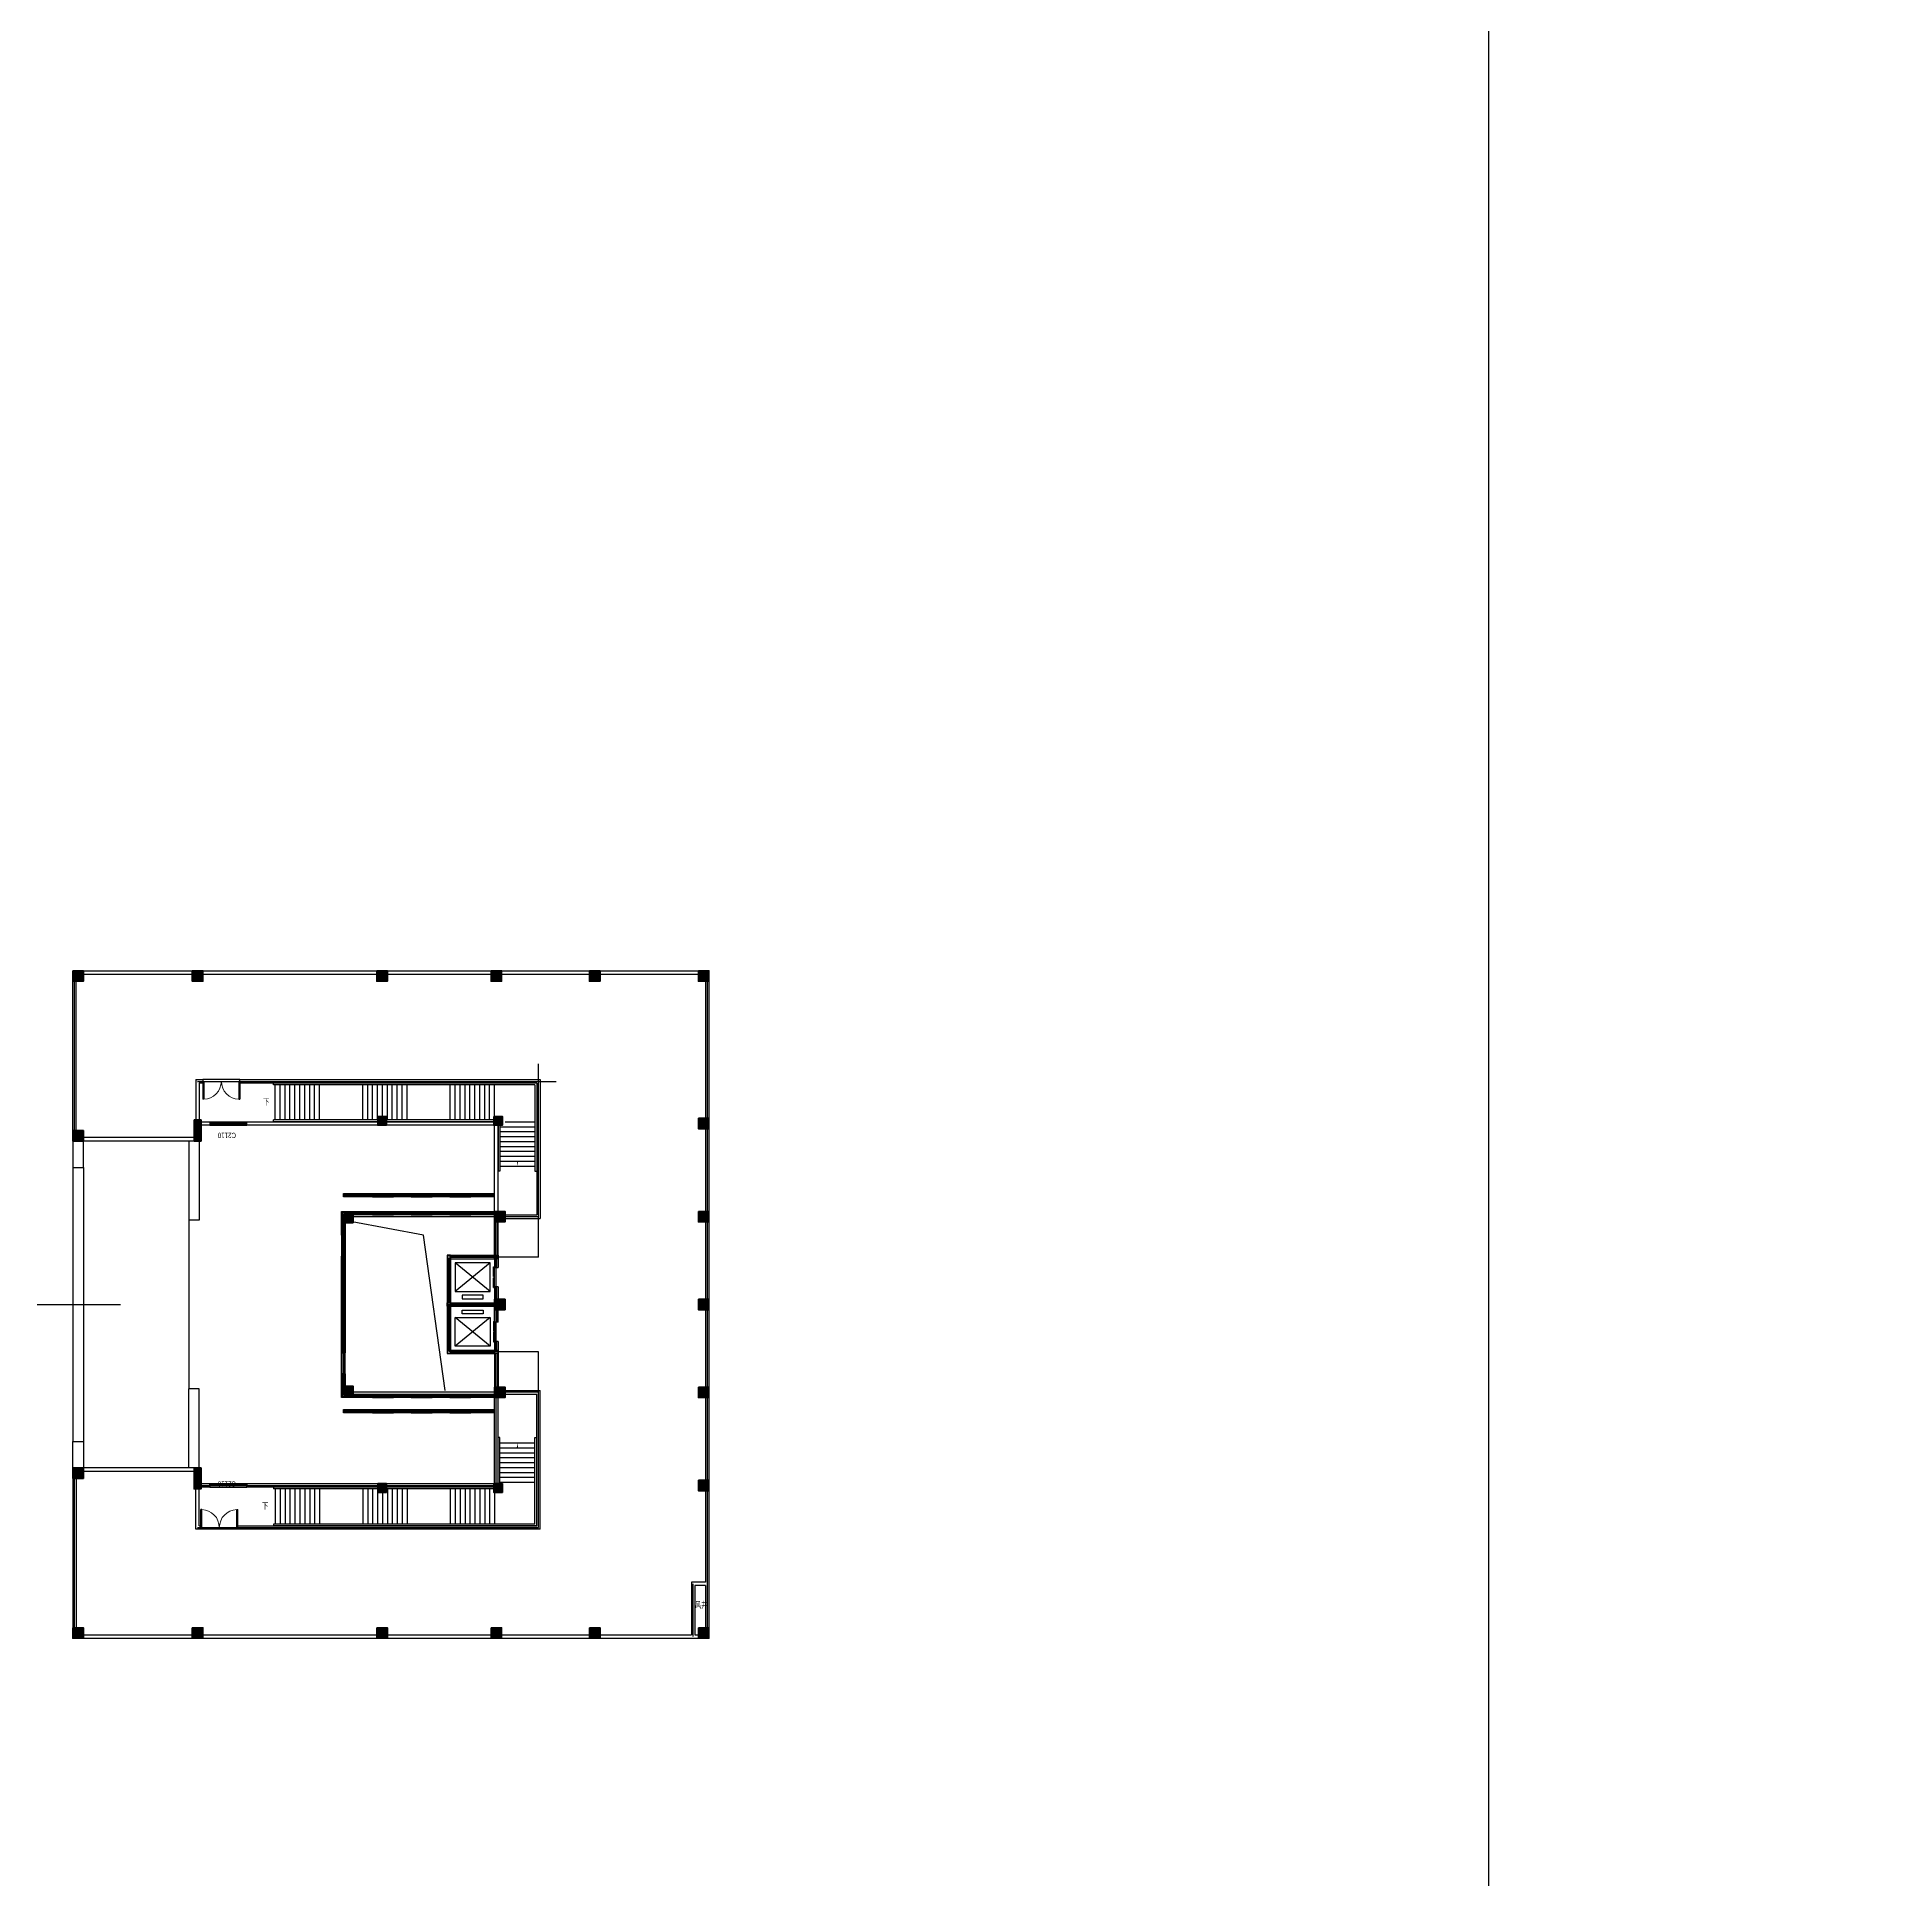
# Model space of a CAD drawing. Extents: x -24961 to 905641, y -154323 to 635957.
# Drawn here: x -24961 to 80749, y 298319 to 403211 of the extents above; entities that cross this region are included whole.
import ezdxf

# ---------------------------------------------------------------- set-up
doc = ezdxf.new("R2010")
doc.units = 0
doc.header["$LTSCALE"] = 1000
doc.header["$MEASUREMENT"] = 0
for name, color, linetype in [('07107ZH.0_A1L$0$03_PLAN_1F-SOUTH$0$$AUDIT_BAD_LAYER1', 8, 'Continuous'), ('AXIS', 3, 'Continuous'), ('DIM_LEAD', 3, 'Continuous'), ('DOOR_FIRE', 4, 'Continuous'), ('DOTE', 1, 'Continuous'), ('PUB_TEXT', 7, 'Continuous'), ('WALL', 9, 'Continuous'), ('WINDOW', 4, 'Continuous'), ('WINDOW_TEXT', 7, 'Continuous'), ('字', 31, 'Continuous'), ('建筑-图框', 3, 'Continuous')]:
    doc.layers.add(name, color=color, linetype=linetype)
doc.layers.add('柱填充', color=9, linetype='Continuous', lineweight=18)
doc.layers.add('砼柱', color=2, linetype='Continuous', lineweight=35)
doc.styles.add('_TCH_DIM', font='SIMPLEX', dxfattribs={"bigfont": 'GBCBIG'})
doc.styles.add('_TCH_WINDOW', font='JZFZ_ENA', dxfattribs={"width": 0.7, "height": 3.5, "bigfont": 'JZFZ_CNB'})
doc.styles.get("Standard").update_dxf_attribs({"font": 'gbenor.shx', "bigfont": 'gbcbig.shx'})

# ---------------------------------------------------------------- blocks, each defined once
blk = doc.blocks.new('TK')
at = {"layer": '建筑-图框'}
blk.add_lwpolyline([(829585, -1084872), (913685, -1084872), (913685, -1144272), (829585, -1144272)], close=True, dxfattribs=at)
blk = doc.blocks.new('A$C244A307B')
at = {"color": 5}
for points in [[(2700, 5600), (2900, 5600), (2900, 5400), (2700, 5400)], [(2716, 5584), (2884, 5584), (2884, 5416), (2716, 5416)], [(0, 2900), (200, 2900), (200, 2700), (0, 2700)], [(16, 2884), (184, 2884), (184, 2716), (16, 2716)], [(2700, 2900), (2900, 2900), (2900, 2700), (2700, 2700)], [(2716, 2884), (2884, 2884), (2884, 2716), (2716, 2716)], [(2700, 200), (2900, 200), (2900, 0), (2700, 0)], [(2716, 184), (2884, 184), (2884, 16), (2716, 16)]]:
    blk.add_lwpolyline(points, close=True, dxfattribs=at)
blk = doc.blocks.new('$WINLIB2D$00000001')
for p, q in [((-0.5, 0.5), (0.5, 0.5)), ((-0.5, 0.5), (-0.5, -0.5)), ((0.5, -0.5), (0.5, 0.5)), ((0.5, 0.167), (-0.5, 0.167)), ((0.5, -0.167), (-0.5, -0.167)), ((-0.5, -0.5), (0.5, -0.5))]:
    blk.add_line(p, q)
blk = doc.blocks.new('$DORLIB2D$00000127')
at = {"color": 0}
for points in [[(-0.533, 0.795), (-0.533, 0.69)], [(-0.033, 0.795), (-0.533, 0.795)], [(-0.033, 0.69), (-0.533, 0.69)], [(0.5, 0.5), (-0.5, 0.5)], [(-0.033, 0.795), (-0.033, 0.69)], [(0.533, 0.795), (0.033, 0.795)], [(0.033, 0.795), (0.033, 0.69)], [(0.533, 0.69), (0.033, 0.69)], [(0.533, 0.795), (0.533, 0.69)]]:
    blk.add_lwpolyline(points, dxfattribs=at)
blk = doc.blocks.new('A1-333')
at = {"layer": '柱填充'}
for points in [[(254151, -247459), (253551, -247459), (253551, -248059), (254151, -248059)], [(260351, -247459), (259751, -247459), (259751, -248059), (260351, -248059)], [(265951, -247459), (265351, -247459), (265351, -248059), (265951, -248059)], [(272451, -247459), (271851, -247459), (271851, -248059), (272451, -248059)], [(282951, -247459), (282351, -247459), (282351, -248059), (282951, -248059)], [(289751, -247459), (289151, -247459), (289151, -248059), (289751, -248059)], [(265801, -255759), (265301, -255759), (265301, -256259), (265801, -256259)], [(272401, -255759), (271901, -255759), (271901, -256259), (272401, -256259)], [(254151, -255859), (253551, -255859), (253551, -256459), (254151, -256459)], [(282851, -255959), (282451, -255959), (282451, -257159), (282851, -257159)], [(289751, -256559), (289151, -256559), (289151, -257159), (289751, -257159)], [(254151, -261159), (253551, -261159), (253551, -261759), (254151, -261759)], [(265751, -261159), (265151, -261159), (265151, -261759), (265751, -261759)], [(274301, -261309), (273801, -261309), (273801, -261809), (274301, -261809)], [(254151, -266159), (253551, -266159), (253551, -266759), (254151, -266759)], [(265751, -266159), (265151, -266159), (265151, -266759), (265751, -266759)], [(254151, -271159), (253551, -271159), (253551, -271759), (254151, -271759)], [(265751, -271159), (265151, -271159), (265151, -271759), (265751, -271759)], [(274301, -271109), (273801, -271109), (273801, -271609), (274301, -271609)], [(282851, -275759), (282451, -275759), (282451, -276959), (282851, -276959)], [(289751, -275759), (289151, -275759), (289151, -276359), (289751, -276359)], [(254151, -276459), (253551, -276459), (253551, -277059), (254151, -277059)], [(265801, -276659), (265301, -276659), (265301, -277159), (265801, -277159)], [(272401, -276659), (271901, -276659), (271901, -277159), (272401, -277159)], [(254151, -284859), (253551, -284859), (253551, -285459), (254151, -285459)], [(260351, -284859), (259751, -284859), (259751, -285459), (260351, -285459)], [(265951, -284859), (265351, -284859), (265351, -285459), (265951, -285459)], [(272451, -284859), (271851, -284859), (271851, -285459), (272451, -285459)], [(282951, -284859), (282351, -284859), (282351, -285459), (282951, -285459)], [(289751, -284859), (289151, -284859), (289151, -285459), (289751, -285459)]]:
    blk.add_hatch(color=256, dxfattribs=at).paths.add_polyline_path(points, flags=0)
at = {"layer": '砼柱', "lineweight": 35}
for points in [[(254151, -247459), (253551, -247459), (253551, -248059), (254151, -248059)], [(260351, -247459), (259751, -247459), (259751, -248059), (260351, -248059)], [(265951, -247459), (265351, -247459), (265351, -248059), (265951, -248059)], [(272451, -247459), (271851, -247459), (271851, -248059), (272451, -248059)], [(282951, -247459), (282351, -247459), (282351, -248059), (282951, -248059)], [(289751, -247459), (289151, -247459), (289151, -248059), (289751, -248059)], [(265801, -255759), (265301, -255759), (265301, -256259), (265801, -256259)], [(272401, -255759), (271901, -255759), (271901, -256259), (272401, -256259)], [(254151, -255859), (253551, -255859), (253551, -256459), (254151, -256459)], [(282851, -255959), (282451, -255959), (282451, -257159), (282851, -257159)], [(289751, -256559), (289151, -256559), (289151, -257159), (289751, -257159)], [(254151, -261159), (253551, -261159), (253551, -261759), (254151, -261759)], [(265751, -261159), (265151, -261159), (265151, -261759), (265751, -261759)], [(274301, -261309), (273801, -261309), (273801, -261809), (274301, -261809)], [(254151, -266159), (253551, -266159), (253551, -266759), (254151, -266759)], [(265751, -266159), (265151, -266159), (265151, -266759), (265751, -266759)], [(254151, -271159), (253551, -271159), (253551, -271759), (254151, -271759)], [(265751, -271159), (265151, -271159), (265151, -271759), (265751, -271759)], [(274301, -271109), (273801, -271109), (273801, -271609), (274301, -271609)], [(282851, -275759), (282451, -275759), (282451, -276959), (282851, -276959)], [(289751, -275759), (289151, -275759), (289151, -276359), (289751, -276359)], [(254151, -276459), (253551, -276459), (253551, -277059), (254151, -277059)], [(265801, -276659), (265301, -276659), (265301, -277159), (265801, -277159)], [(272401, -276659), (271901, -276659), (271901, -277159), (272401, -277159)], [(254151, -284859), (253551, -284859), (253551, -285459), (254151, -285459)], [(260351, -284859), (259751, -284859), (259751, -285459), (260351, -285459)], [(265951, -284859), (265351, -284859), (265351, -285459), (265951, -285459)], [(272451, -284859), (271851, -284859), (271851, -285459), (272451, -285459)], [(282951, -284859), (282351, -284859), (282351, -285459), (282951, -285459)], [(289751, -284859), (289151, -284859), (289151, -285459), (289751, -285459)]]:
    blk.add_lwpolyline(points, close=True, dxfattribs=at)
blk = doc.blocks.new('$DorLib2D$00000002')
for p, q in [((-0.5, 0), (-0.5, 0.4875)), ((-0.475, 0.4875), (-0.5, 0.4875)), ((-0.475, 0), (-0.475, 0.4875)), ((0.475, 0), (0.475, 0.4875)), ((0.475, 0.4875), (0.5, 0.4875)), ((0.5, 0), (0.5, 0.4875)), ((-0.5, 0), (-0.475, 0)), ((0.5, 0), (0.475, 0))]:
    blk.add_line(p, q)
at = {"lineweight": 13}
for centre, start, end in [((-0.4875, 0), 0, 88.53072), ((0.4875, 0), 91.46928, 180)]:
    blk.add_arc(centre, 0.4875, start, end, dxfattribs=at)
blk = doc.blocks.new('sdafdsdfdddd')
for p, q in [((198931, 339231), (198931, 339331)), ((213911, 339331), (198931, 339331)), ((213911, 339331), (213911, 334311)), ((213811, 339231), (198931, 339231)), ((213811, 339231), (213811, 334311)), ((198931, 337131), (198931, 337231)), ((211811, 337231), (198931, 337231)), ((211811, 337231), (211811, 334311)), ((194711, 336931), (194711, 331531)), ((211711, 337131), (198931, 337131)), ((211711, 337131), (211711, 334311)), ((194111, 336031), (194111, 331531)), ((211811, 334311), (211711, 334311)), ((213811, 334311), (213911, 334311)), ((211511, 329531), (211511, 331631)), ((211711, 329531), (211711, 331631)), ((211511, 323931), (211511, 321831)), ((211711, 323931), (211711, 321831)), ((194111, 317431), (194111, 321931)), ((194711, 316531), (194711, 321931)), ((211811, 319151), (211711, 319151)), ((211711, 316331), (211711, 319151)), ((211811, 316231), (211811, 319151)), ((213811, 314231), (213811, 319151)), ((213811, 319151), (213911, 319151)), ((213911, 314131), (213911, 319151)), ((198931, 316331), (198931, 316231)), ((211811, 316231), (198931, 316231)), ((198931, 314231), (198931, 314131)), ((213811, 314231), (198931, 314231)), ((213911, 314131), (198931, 314131))]:
    blk.add_line(p, q)
at = {"color": 5}
for p, q in [((199031, 337231), (199031, 339231)), ((199031, 337231), (199031, 339231)), ((199311, 337231), (199311, 339231)), ((199591, 337231), (199591, 339231)), ((199871, 337231), (199871, 339231)), ((200151, 337231), (200151, 339231)), ((200431, 337231), (200431, 339231)), ((200711, 337231), (200711, 339231)), ((200991, 337231), (200991, 339231)), ((201271, 337231), (201271, 339231)), ((201551, 337231), (201551, 339231)), ((204011, 337231), (204011, 339231)), ((204291, 337231), (204291, 339231)), ((204571, 337231), (204571, 339231)), ((204851, 337231), (204851, 339231)), ((205131, 337231), (205131, 339231)), ((205411, 337231), (205411, 339231)), ((205691, 337231), (205691, 339231)), ((205971, 337231), (205971, 339231)), ((206251, 337231), (206251, 339231)), ((206531, 337231), (206531, 339231)), ((208991, 337231), (208991, 339231)), ((209271, 337231), (209271, 339231)), ((209551, 337231), (209551, 339231)), ((209831, 337231), (209831, 339231)), ((210111, 337231), (210111, 339231)), ((210391, 337231), (210391, 339231)), ((210671, 337231), (210671, 339231)), ((210951, 337231), (210951, 339231)), ((211231, 337231), (211231, 339231)), ((211511, 337231), (211511, 339231)), ((211811, 336851), (213811, 336851)), ((211811, 336571), (213811, 336571)), ((211811, 336291), (213811, 336291)), ((212111, 337131), (213811, 337131)), ((211811, 336011), (213811, 336011)), ((211811, 335731), (213811, 335731)), ((211811, 335451), (213811, 335451)), ((211811, 335171), (213811, 335171)), ((211811, 334891), (213811, 334891)), ((211811, 334611), (213811, 334611)), ((211261, 329106), (209261, 329106)), ((209261, 329106), (209261, 327466)), ((211261, 327466), (209261, 329106)), ((211261, 329106), (209261, 327466)), ((211261, 327466), (211261, 329106)), ((209261, 327466), (211261, 327466)), ((210861, 327261), (209661, 327261)), ((209661, 327261), (209661, 327056)), ((209661, 327056), (210861, 327056)), ((210861, 327056), (210861, 327261)), ((209261, 324356), (209261, 325996)), ((209261, 325996), (211261, 325996)), ((211261, 325996), (209261, 324356)), ((211261, 324356), (209261, 325996)), ((209661, 326201), (209661, 326406)), ((209661, 326406), (210861, 326406)), ((210861, 326201), (209661, 326201)), ((210861, 326406), (210861, 326201)), ((211261, 325996), (211261, 324356)), ((211261, 324356), (209261, 324356)), ((211811, 318851), (213811, 318851)), ((211811, 318571), (213811, 318571)), ((211811, 318291), (213811, 318291)), ((211811, 318011), (213811, 318011)), ((211811, 317731), (213811, 317731)), ((211811, 317451), (213811, 317451)), ((211811, 317171), (213811, 317171)), ((199031, 316231), (199031, 314231)), ((199031, 316231), (199031, 314231)), ((199311, 316231), (199311, 314231)), ((199591, 316231), (199591, 314231)), ((199871, 316231), (199871, 314231)), ((200151, 316231), (200151, 314231)), ((200431, 316231), (200431, 314231)), ((200711, 316231), (200711, 314231)), ((200991, 316231), (200991, 314231)), ((201271, 316231), (201271, 314231)), ((201551, 316231), (201551, 314231)), ((204011, 316231), (204011, 314231)), ((204291, 316231), (204291, 314231)), ((204571, 316231), (204571, 314231)), ((204851, 316231), (204851, 314231)), ((205131, 316231), (205131, 314231)), ((205411, 316231), (205411, 314231)), ((205691, 316231), (205691, 314231)), ((205971, 316231), (205971, 314231)), ((206251, 316231), (206251, 314231)), ((206531, 316231), (206531, 314231)), ((208991, 316231), (208991, 314231)), ((209271, 316231), (209271, 314231)), ((209551, 316231), (209551, 314231)), ((209831, 316231), (209831, 314231)), ((210111, 316231), (210111, 314231)), ((210391, 316231), (210391, 314231)), ((210671, 316231), (210671, 314231)), ((210951, 316231), (210951, 314231)), ((211231, 316231), (211231, 314231)), ((211511, 316231), (211511, 314231)), ((211811, 316891), (213811, 316891)), ((211811, 316611), (213811, 316611))]:
    blk.add_line(p, q, dxfattribs=at)
at = {"color": 6}
for p, q in [((211561, 329531), (211561, 331631)), ((211661, 329531), (211661, 331631)), ((211561, 323931), (211561, 321831)), ((211661, 323931), (211661, 321831))]:
    blk.add_line(p, q, dxfattribs=at)
for points in [[(187511, 334531), (187511, 318931)], [(188111, 334531), (188111, 318931)], [(194711, 331531), (194111, 331531)], [(194111, 331531), (194111, 321931)], [(185483, 326731), (190234, 326731)], [(194711, 321931), (194111, 321931)]]:
    blk.add_lwpolyline(points)
blk.add_lwpolyline([(208700, 321831), (207474, 330666), (203411, 331431)], dxfattribs=at)
at = {"layer": '07107ZH.0_A1L$0$03_PLAN_1F-SOUTH$0$$AUDIT_BAD_LAYER1', "color": 7}
for p, q in [((187511, 336031), (187511, 334531)), ((188111, 334531), (188111, 336031)), ((187511, 334531), (188111, 334531)), ((187511, 317431), (187511, 318931)), ((187511, 318931), (188111, 318931)), ((188111, 318931), (188111, 317431))]:
    blk.add_line(p, q, dxfattribs=at)
at = {"layer": 'AXIS'}
for points in [[(198697, 338231, 0, 0, 0), (212811, 338231, 0, 0, 0), (212811, 334611, 0, 80, 0), (212811, 334911, 0, 0, 0)], [(198628, 315231, 0, 0, 0), (212811, 315231, 0, 0, 0), (212811, 318851, 0, 80, 0), (212811, 318551, 0, 0, 0)]]:
    blk.add_lwpolyline(points, format="xyseb", dxfattribs=at)
at = {"layer": 'DIM_LEAD', "const_width": 40}
for points in [[(211692, 330576, -1), (211731, 330586, -1)], [(211692, 322998, -1), (211731, 323007, -1)]]:
    blk.add_lwpolyline(points, format="xyb", close=True, dxfattribs=at)
at = {"layer": 'DOOR_FIRE'}
for p, q in [((197014, 339531), (194914, 339531)), ((196899, 313931), (194799, 313931))]:
    blk.add_line(p, q, dxfattribs=at)
at = {"layer": 'DOTE'}
for p, q in [((187611, 336131), (187611, 345631)), ((223611, 345631), (223611, 307831)), ((214011, 329431), (214011, 340431)), ((194611, 339431), (215011, 339431)), ((194611, 337031), (194611, 336131)), ((202911, 321731), (202911, 331731)), ((202911, 331731), (214011, 331731)), ((214011, 329431), (208911, 329431)), ((211611, 324031), (211611, 329431)), ((208811, 326731), (211711, 326731)), ((214011, 324031), (208911, 324031)), ((214011, 314031), (214011, 324031)), ((214011, 321731), (202911, 321731)), ((211611, 316431), (211611, 321731)), ((187611, 307831), (187611, 317331)), ((194611, 317331), (194611, 316431)), ((194611, 316431), (211611, 316431)), ((194611, 314031), (214011, 314031)), ((222811, 307831), (222811, 310831)), ((222811, 307831), (222811, 310831))]:
    blk.add_line(p, q, dxfattribs=at)
at = {"layer": 'WALL'}
for p, q in [((187511, 336031), (187511, 345731)), ((187511, 345731), (223711, 345731)), ((223711, 345731), (223711, 310831)), ((187711, 336231), (187711, 345531)), ((187711, 345531), (223511, 345531)), ((223511, 345531), (223511, 310931)), ((194511, 339531), (194511, 337031)), ((194511, 339531), (194914, 339531)), ((194711, 339331), (194711, 337131)), ((194914, 339331), (194711, 339331)), ((194914, 339531), (194914, 339331)), ((197014, 339331), (197014, 339531)), ((197014, 339531), (214111, 339531)), ((213911, 339331), (197014, 339331)), ((213911, 339331), (213911, 331831)), ((214111, 339531), (214111, 331631)), ((194511, 336231), (187711, 336231)), ((194511, 337031), (194511, 336231)), ((194711, 337131), (195311, 337131)), ((194711, 336931), (194711, 336031)), ((195311, 336931), (194711, 336931)), ((195311, 337131), (195311, 336931)), ((197411, 336931), (197411, 337131)), ((197411, 337131), (211711, 337131)), ((211511, 336931), (197411, 336931)), ((211511, 332953), (211511, 336931)), ((211711, 332953), (211711, 337131)), ((194711, 336031), (187511, 336031)), ((211511, 331931), (211511, 332953)), ((211511, 331631), (211511, 331931)), ((211711, 331931), (211711, 332953)), ((211711, 331831), (211711, 331931)), ((211511, 331631), (214111, 331631)), ((211711, 331831), (213911, 331831)), ((211511, 320661), (211511, 321631)), ((211711, 321631), (211511, 321631)), ((211611, 321831), (214111, 321831)), ((211611, 321631), (211611, 321831)), ((211611, 321631), (213911, 321631)), ((211711, 320661), (211711, 321631)), ((213911, 314131), (213911, 321631)), ((214111, 313931), (214111, 321831)), ((211511, 316531), (211511, 320661)), ((211711, 316331), (211711, 320661)), ((194711, 317431), (187511, 317431)), ((187511, 317431), (187511, 307731)), ((194511, 317231), (187711, 317231)), ((187711, 317231), (187711, 307931)), ((194511, 316431), (194511, 317231)), ((194711, 316531), (194711, 317431)), ((194511, 313931), (194511, 316431)), ((194711, 316531), (195311, 316531)), ((194711, 314131), (194711, 316331)), ((195311, 316331), (194711, 316331)), ((195311, 316531), (195311, 316331)), ((197411, 316331), (197411, 316531)), ((197411, 316531), (211511, 316531)), ((211711, 316331), (197411, 316331)), ((194711, 314131), (194799, 314131)), ((194799, 314131), (194799, 313931)), ((196899, 313931), (196899, 314131)), ((196899, 314131), (213911, 314131)), ((194799, 313931), (194511, 313931)), ((214111, 313931), (196899, 313931)), ((223511, 310931), (222711, 310931)), ((222711, 310931), (222711, 307931)), ((223711, 310831), (223711, 307731)), ((223511, 310731), (222911, 310731)), ((222911, 310731), (222911, 307931)), ((223511, 310731), (223511, 307931)), ((187511, 307731), (222811, 307731)), ((187711, 307931), (222711, 307931)), ((222811, 307731), (223711, 307731)), ((222911, 307931), (223511, 307931))]:
    blk.add_line(p, q, dxfattribs=at)
at = {"layer": 'WINDOW'}
for p, q in [((202911, 333053), (204561, 333053)), ((202911, 332853), (202911, 333053)), ((202911, 332987), (204561, 332987)), ((204561, 333053), (204561, 332853)), ((205761, 333053), (206761, 333053)), ((205761, 332853), (205761, 333053)), ((205761, 332987), (206761, 332987)), ((206761, 333053), (206761, 332853)), ((207961, 333053), (208961, 333053)), ((207961, 332853), (207961, 333053)), ((207961, 332987), (208961, 332987)), ((208961, 333053), (208961, 332853)), ((210161, 332853), (210161, 333053)), ((210161, 333053), (211511, 333053)), ((210161, 332987), (211511, 332987)), ((202811, 330681), (202811, 332031)), ((202811, 332031), (204561, 332031)), ((202878, 330681), (202878, 331964)), ((202878, 331964), (204561, 331964)), ((202911, 332920), (204561, 332920)), ((204561, 332853), (202911, 332853)), ((204561, 332031), (204561, 331831)), ((205761, 332920), (206761, 332920)), ((206761, 332853), (205761, 332853)), ((205761, 332031), (206761, 332031)), ((205761, 331831), (205761, 332031)), ((205761, 331964), (206761, 331964)), ((206761, 332031), (206761, 331831)), ((207961, 332920), (208961, 332920)), ((208961, 332853), (207961, 332853)), ((207961, 332031), (208961, 332031)), ((207961, 331831), (207961, 332031)), ((207961, 331964), (208961, 331964)), ((208961, 332031), (208961, 331831)), ((210161, 332920), (211511, 332920)), ((211511, 332853), (210161, 332853)), ((210161, 331831), (210161, 332031)), ((210161, 332031), (211511, 332031)), ((210161, 331964), (211511, 331964)), ((202945, 330681), (202945, 331898)), ((202945, 331898), (204561, 331898)), ((203011, 331831), (203011, 330681)), ((204561, 331831), (203011, 331831)), ((205761, 331898), (206761, 331898)), ((206761, 331831), (205761, 331831)), ((207961, 331898), (208961, 331898)), ((208961, 331831), (207961, 331831)), ((210161, 331898), (211511, 331898)), ((211511, 331831), (210161, 331831)), ((203011, 330681), (202811, 330681)), ((202811, 323981), (202811, 329481)), ((202811, 329481), (203011, 329481)), ((202878, 323981), (202878, 329481)), ((202945, 323981), (202945, 329481)), ((203011, 329481), (203011, 323981)), ((203011, 323981), (202811, 323981)), ((202811, 321431), (202811, 322781)), ((202811, 322781), (203011, 322781)), ((202878, 321498), (202878, 322781)), ((202945, 321564), (202945, 322781)), ((203011, 322781), (203011, 321631)), ((204561, 321431), (202811, 321431)), ((204561, 321498), (202878, 321498)), ((204561, 321564), (202945, 321564)), ((203011, 321631), (204561, 321631)), ((204561, 321631), (204561, 321431)), ((205761, 321431), (205761, 321631)), ((205761, 321631), (206761, 321631)), ((206761, 321564), (205761, 321564)), ((206761, 321498), (205761, 321498)), ((206761, 321431), (205761, 321431)), ((206761, 321631), (206761, 321431)), ((207961, 321431), (207961, 321631)), ((207961, 321631), (208961, 321631)), ((208961, 321564), (207961, 321564)), ((208961, 321498), (207961, 321498)), ((208961, 321431), (207961, 321431)), ((208961, 321631), (208961, 321431)), ((210161, 321431), (210161, 321631)), ((210161, 321631), (211511, 321631)), ((211511, 321564), (210161, 321564)), ((211511, 321498), (210161, 321498)), ((211511, 321431), (210161, 321431)), ((202911, 320761), (204561, 320761)), ((202911, 320561), (202911, 320761)), ((204561, 320694), (202911, 320694)), ((204561, 320628), (202911, 320628)), ((204561, 320561), (202911, 320561)), ((204561, 320761), (204561, 320561)), ((205761, 320561), (205761, 320761)), ((205761, 320761), (206761, 320761)), ((206761, 320694), (205761, 320694)), ((206761, 320628), (205761, 320628)), ((206761, 320561), (205761, 320561)), ((206761, 320761), (206761, 320561)), ((207961, 320561), (207961, 320761)), ((207961, 320761), (208961, 320761)), ((208961, 320694), (207961, 320694)), ((208961, 320628), (207961, 320628)), ((208961, 320561), (207961, 320561)), ((208961, 320761), (208961, 320561)), ((210161, 320561), (210161, 320761)), ((210161, 320761), (211511, 320761)), ((211511, 320694), (210161, 320694)), ((211511, 320628), (210161, 320628)), ((211511, 320561), (210161, 320561))]:
    blk.add_line(p, q, dxfattribs=at)
at = {"extrusion": (0, 0, -1), "xscale": -1, "zscale": -1}
blk.add_blockref('A$C244A307B', (-208811, 323931), dxfattribs=at)
at = {"xscale": -1}
blk.add_blockref('A$C244A307B', (211711, 323931), dxfattribs=at)
at = {"layer": 'DOOR_FIRE', "xscale": 2100, "yscale": -2100, "zscale": 200}
blk.add_blockref('$DorLib2D$00000002', (195964, 339431), dxfattribs=at)
at = {"layer": 'DOOR_FIRE', "xscale": 2100, "yscale": 2100, "zscale": 200, "rotation": 5.090554490774701e-10}
blk.add_blockref('$DorLib2D$00000002', (195849, 314031), dxfattribs=at)
at = {"layer": 'WINDOW'}
ref = blk.add_blockref('$WINLIB2D$00000001', (196361, 337031), dxfattribs=dict(at, xscale=2100, yscale=200, zscale=-2100))
ref.add_attrib('A', 'C2110', (196796, 336502), dxfattribs={"layer": 'WINDOW_TEXT', "height": 297.5, "rotation": 180, "style": '_TCH_WINDOW', "width": 0.705882})
for name, p, xscale, yscale, zscale, rotation in [('$WINLIB2D$00000001', (205161, 332953), -1200, -200, 1200, 180.0000000000058), ('$WINLIB2D$00000001', (207361, 332953), -1200, -200, 1200, 180.0000000000058), ('$WINLIB2D$00000001', (209561, 332953), -1200, -200, 1200, 180.0000000000058), ('$WINLIB2D$00000001', (205161, 331931), -1200, -200, 1200, 180.0000000000058), ('$WINLIB2D$00000001', (207361, 331931), -1200, -200, 1200, 180.0000000000058), ('$WINLIB2D$00000001', (209561, 331931), -1200, -200, 1200, 180.0000000000058), ('$WINLIB2D$00000001', (202911, 330081), 1200, 200, -1200, 270.0000000000059), ('$DORLIB2D$00000127', (211611, 328281), -1100, 200, 1100, 90), ('$WINLIB2D$00000001', (211611, 326181), -900, 200, -900, 270), ('$WINLIB2D$00000001', (202911, 323381), -1200, 200, 1200, 270.0000000000058)]:
    blk.add_blockref(name, p, dxfattribs=dict(at, xscale=xscale, yscale=yscale, zscale=zscale, rotation=rotation))
at = {"layer": 'WINDOW', "extrusion": (0, 0, -1), "yscale": 200}
for name, p, xscale, zscale, rotation in [('$WINLIB2D$00000001', (-208911, 328081), -2500, -2500, 90), ('$WINLIB2D$00000001', (-211611, 329081), -500, -500, 90), ('$WINLIB2D$00000001', (-211611, 327281), -900, -900, 90), ('$WINLIB2D$00000001', (-208911, 325381), -2500, -2500, 90), ('$DORLIB2D$00000127', (-211611, 325181), -1100, 1100, 270), ('$WINLIB2D$00000001', (-211611, 324381), -500, -500, 90)]:
    blk.add_blockref(name, p, dxfattribs=dict(at, xscale=xscale, zscale=zscale, rotation=rotation))
at = {"layer": 'WINDOW', "extrusion": (0, 0, -1), "xscale": -2500, "yscale": 200, "zscale": -2500}
for p in [(-210261, 329431), (-210261, 326731), (-210261, 324031)]:
    blk.add_blockref('$WINLIB2D$00000001', p, dxfattribs=at)
at = {"layer": 'WINDOW', "xscale": 1200, "yscale": -200, "zscale": -1200}
for p in [(205161, 321531), (207361, 321531), (209561, 321531), (205161, 320661), (207361, 320661), (209561, 320661)]:
    blk.add_blockref('$WINLIB2D$00000001', p, dxfattribs=at)
at = {"layer": 'WINDOW'}
ref = blk.add_blockref('$WINLIB2D$00000001', (196361, 316431), dxfattribs=dict(at, xscale=2100, yscale=-200, zscale=-2100, rotation=5.089027824527598e-10))
ref.add_attrib('A', 'C2110', (196796, 316662), dxfattribs={"layer": 'WINDOW_TEXT', "height": 297.5, "rotation": 180, "style": '_TCH_WINDOW', "width": 0.705882})
at = {"layer": '柱填充', "xscale": -1}
blk.add_blockref('A1-333', (477263, 593190), dxfattribs=at)
at = {"layer": 'PUB_TEXT', "style": '_TCH_DIM'}
for p in [(198343, 338056), (198275, 315056)]:
    blk.add_text('下', height=357, dxfattribs=at).set_placement(p)
at = {"layer": 'PUB_TEXT'}
blk.add_text('风井', height=357.4, dxfattribs=at).set_placement((222912, 309415))
blk.add_text('风井', height=357.4, dxfattribs=at).set_placement((222912, 309415))

msp = doc.modelspace()

# ---------------------------------------------------------------- block references
msp.add_blockref('sdafdsdfdddd', (-210444.5, 4341.2))
at = {"layer": '字', "xscale": 10, "yscale": 10, "zscale": 10, "rotation": 2.448314861579657e-05}
msp.add_blockref('TK', (-8238217.2, 11477671), dxfattribs=at)

doc.saveas('drawing.dxf')
